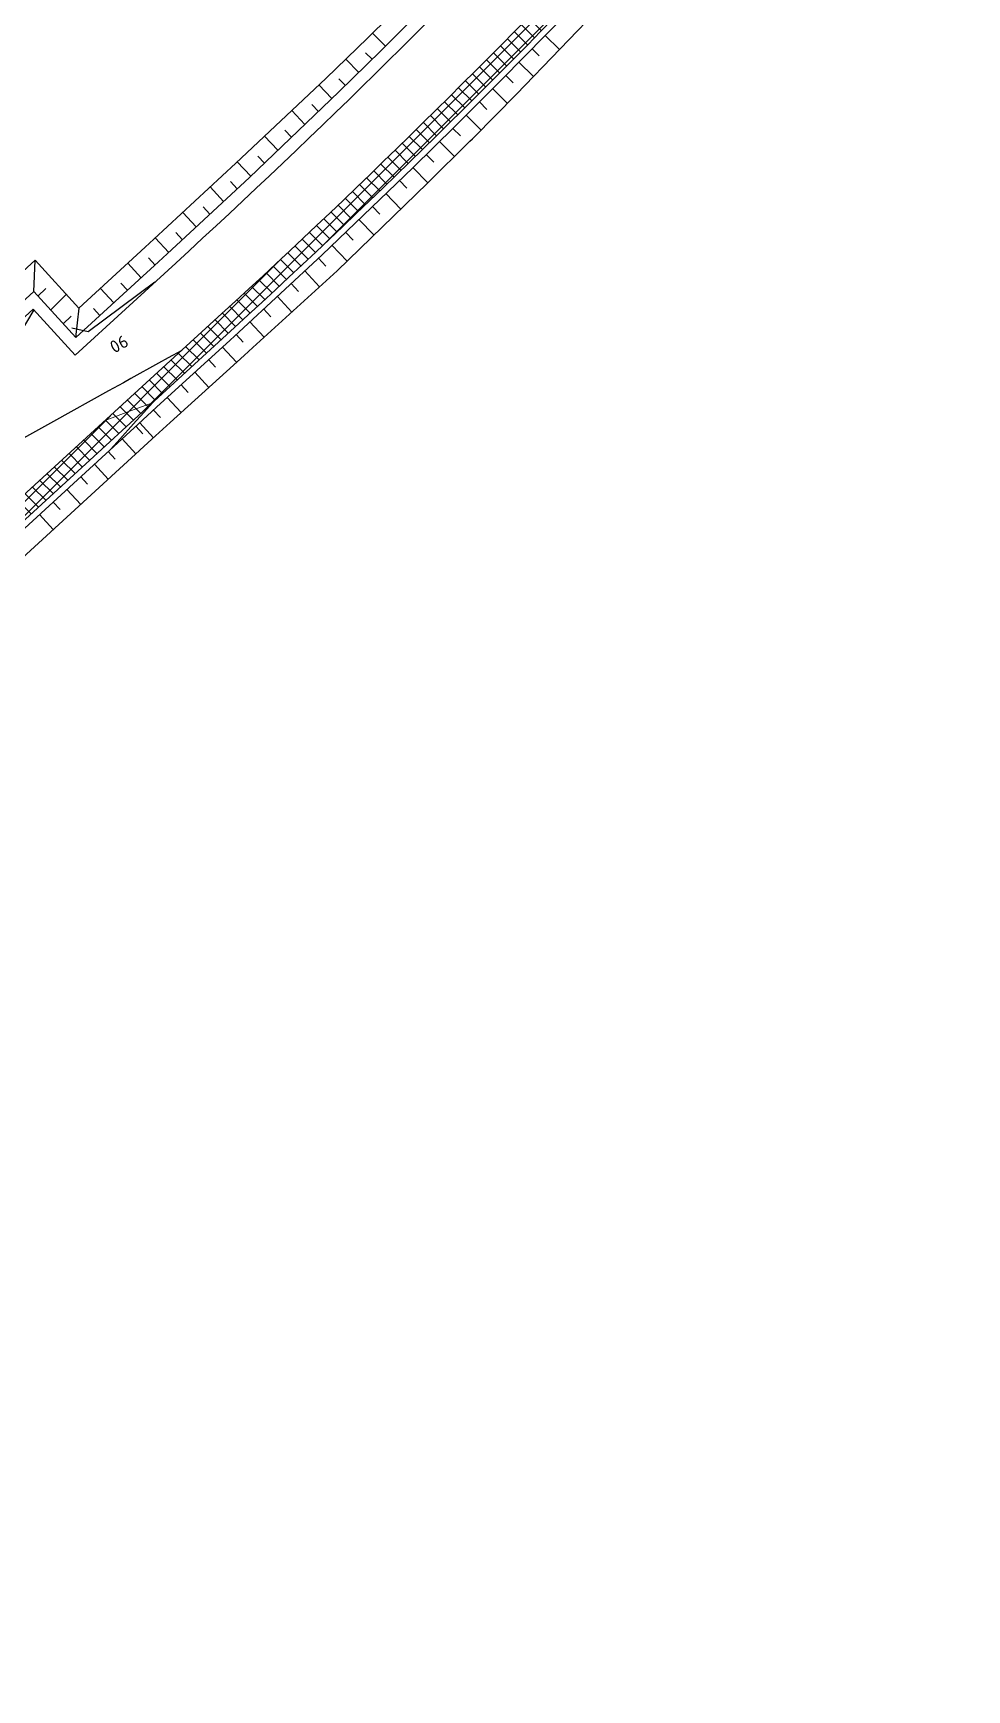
# Model space of a CAD drawing. Header units: metres. Extents: x 2306714 to 2308412, y 453204 to 454783.
# Drawn here: x 2306852 to 2306927, y 453242.9 to 453375.8 of the extents above; entities that cross this region are included whole.
import ezdxf
from ezdxf.enums import TextEntityAlignment as Align

# ---------------------------------------------------------------- set-up
doc = ezdxf.new("R2010")
doc.units = ezdxf.units.M
doc.layers.add('АД_серый', color=250, linetype='Continuous')
doc.layers.add('ВП АД', color=7, linetype='Continuous')
doc.layers.add('ГП_АД том 3.2.6', color=250, linetype='Continuous', lineweight=40)
doc.styles.add('ISOCPEUR.ttf', font='isocpeur.ttf')

# ---------------------------------------------------------------- blocks, each defined once
blk = doc.blocks.new('АД 3.2.6')
at = {"layer": 'АД_серый'}
h = blk.add_hatch(dxfattribs=at)
h.set_pattern_fill('ANSI37', color=256, scale=0.25)
h.set_pattern_definition([(45, (-2306965.942214189, -453205.9558217908), (-0.5612660075668221, 0.5612660075668221), []), (135, (-2306965.942214189, -453205.9558217908), (-0.5612660075668221, -0.5612660075668221), [])])
edge = h.paths.add_edge_path()
edge.add_line((1053.931858262978, 1206.085364604951), (1054.025428426452, 1208.204838068981))
edge.add_line((1054.025428426452, 1208.204838068981), (1018.62202177057, 1175.791896252776))
edge.add_line((1018.62202177057, 1175.791896252776), (966.9920535609126, 1128.523022957379))
edge.add_line((966.9920535609126, 1128.523022957379), (878.4835366290062, 1047.490668736223))
edge.add_line((878.4835366290062, 1047.490668736223), (841.6049879081548, 1013.727187810931))
edge.add_line((841.6049879081548, 1013.727187810931), (814.3148618540725, 988.7422119260882))
edge.add_line((814.3148618540725, 988.7422119260882), (777.4363131327555, 954.9787310006212))
edge.add_line((777.4363131327555, 954.9787310006212), (740.5577644109726, 921.2152500751544))
edge.add_line((740.5577644109726, 921.2152500751544), (666.8006669683381, 853.688288224279))
edge.add_line((666.8006669683381, 853.688288224279), (629.9221182465553, 819.9248072987538))
edge.add_line((629.9221182465553, 819.9248072987538), (593.0435695252381, 786.1613263734034))
edge.add_line((593.0435695252381, 786.1613263734034), (556.1650208039209, 752.3978454478784))
edge.add_line((556.1650208039209, 752.3978454478784), (292.4177803383209, 510.9288822882226))
edge.add_line((292.4177803383209, 510.9288822882226), (59.0611517210491, 297.2834880872979))
edge.add_arc((479.2476420179009, -161.6700198940816), 622.2499571043782, 132.4750910232818, 141.1317967697561)
edge.add_line((-5.230899143964052, 228.8111605360173), (-27.95818131137639, 200.6129245422199))
edge.add_arc((-516.7190344384871, 594.5455753061105), 627.7500337613743, 312.4752306833454, 321.13179661119204, ccw=False)
edge.add_line((-92.81738088419661, 131.5364036892424), (-212.2346827834844, 22.20554245897802))
edge.add_line((-212.2346827834844, 22.20554245897802), (-211.2217755680904, 21.09918854956049))
edge.add_line((-211.2217755680904, 21.09918854956049), (-91.80447366833687, 130.4300497798249))
edge.add_arc((-516.7190344450063, 594.5455753099523), 629.2500337688797, 312.4752306950525, 321.1317966232948)
edge.add_line((-26.79029394825921, 199.6716280389228), (-4.063011780846863, 227.869864032662))
edge.add_arc((479.2476419592276, -161.6700198383187), 620.7499570236596, 132.4750910105345, 141.1317967585854, ccw=False)
edge.add_line((60.07405624445528, 296.1771317132516), (293.4460430885665, 509.8365623930585))
edge.add_line((293.4460430885665, 509.8365623930585), (557.1779512828215, 751.2914607239654))
edge.add_line((557.1779512828215, 751.2914607239654), (594.0565019296482, 785.0549395463312))
edge.add_line((594.0565019296482, 785.0549395463312), (630.9350525764748, 818.8184183685224))
edge.add_line((630.9350525764748, 818.8184183685224), (667.8136032237671, 852.5818971908302))
edge.add_line((667.8136032237671, 852.5818971908302), (741.5707045174204, 920.1088548353292))
edge.add_line((741.5707045174204, 920.1088548353292), (778.4492551647127, 953.8723336576367))
edge.add_line((778.4492551647127, 953.8723336576367), (815.3278058115393, 987.6358124798862))
edge.add_line((815.3278058115393, 987.6358124798862), (842.6179332900792, 1012.620786808373))
edge.add_line((842.6179332900792, 1012.620786808373), (879.4964839369057, 1046.384265630448))
edge.add_line((879.4964839369057, 1046.384265630448), (968.0050054900348, 1127.416614804009))
edge.add_line((968.0050054900348, 1127.416614804009), (1019.634976395406, 1174.685485154914))
edge.add_line((1019.634976395406, 1174.685485154914), (1053.931858262978, 1206.085364604951))
for p, q in [((-79.70050535118207, 152.9961483579245, 144.4604645610183), (-80.73651609336957, 154.035088787612, 144.4604645610183)), ((-66.8828735393472, 153.8561833350104, 149.1817270848066), (-65.72512817801908, 152.722302719776, 149.1817270848066)), ((-81.84064206993207, 150.8938534360495, 144.4604645610183), (-82.88483152305706, 151.958672771987, 144.4604645610183)), ((-80.76971921836957, 151.944024334487, 144.4604645610183), (-81.28754148399456, 152.472100506362, 144.4604645610183)), ((-68.9819889110513, 151.7128861395758, 149.1817270848066), (-67.80724525870755, 150.5623581854743, 149.1817270848066)), ((-67.93243217887357, 152.7845337836188, 149.1817270848066), (-67.34930801810697, 152.2134316412848, 149.1817270848066)), ((-82.91168699180706, 149.8435604672995, 144.4604645610183), (-83.43805417930707, 150.3804257016745, 144.4604645610183)), ((-70.03154564322904, 150.6412384955329, 149.1817270848066), (-69.43992424430326, 150.0618107764166, 149.1817270848066)), ((-83.98895749961956, 148.7998592954245, 144.4604645610183), (-85.03729734336957, 149.894463787612, 144.4604645610183)), ((-71.08997345389798, 149.5783799139899, 149.1817270848066), (-69.91276169242337, 148.3977387396735, 149.1817270848066)), ((-86.15558347618207, 146.724786053237, 144.4604645610183), (-87.22101316368207, 147.8372128110495, 144.4604645610183)), ((-85.07220945274457, 147.762383709487, 144.4604645610183), (-85.60065183555707, 148.314141521987, 144.4604645610183)), ((-72.15217590751126, 148.5192654578131, 149.1817270848066), (-71.55989075126126, 147.9252541510504, 149.1817270848066)), ((-87.23883542930707, 145.6873104672995, 144.4604645610183), (-87.77582273399457, 146.247979412612, 144.4604645610183)), ((-74.2793006938882, 146.403777405445, 149.1817270848066), (-73.68520355643705, 145.7979195563239, 149.1817270848066)), ((-73.21437836112455, 147.4601490942878, 149.1817270848066), (-72.02244759025052, 146.264746948902, 149.1817270848066)), ((-88.32220945274457, 144.649834881362, 144.4604645610183), (-89.40472898399457, 145.7800839047995, 144.4604645610183)), ((-75.35030556144191, 145.3535645453376, 149.1817270848066), (-74.1571712535806, 144.1368077246588, 149.1817270848066)), ((-90.48883542930707, 142.5747616391745, 144.4604645610183), (-91.58832273399457, 143.722832928237, 144.4604645610183)), ((-89.40546140586957, 143.612237225112, 144.4604645610183), (-89.95099363243207, 144.181817303237, 144.4604645610183)), ((-76.42131042899562, 144.3033516852301, 149.1817270848066), (-75.82227325858548, 143.6924546210212, 149.1817270848066)), ((-77.49231720389798, 143.2531388251227, 149.1817270848066), (-76.28929901542142, 142.0263035742682, 149.1817270848066)), ((-92.68488035118207, 140.5310604672995, 144.4604645610183), (-93.76947507774457, 141.6985409360495, 144.4604645610183)), ((-91.58588132774457, 141.551934490737, 144.4604645610183), (-92.12775144493207, 142.135186443862, 144.4604645610183)), ((-79.6587352794595, 141.1778996436042, 149.1817270848066), (-78.45718193473294, 139.9233200995368, 149.1817270848066)), ((-78.57542801322415, 142.2154190985602, 149.1817270848066), (-77.97791481437162, 141.5915348975104, 149.1817270848066)), ((-94.88287839805707, 138.489190350112, 144.4604645610183), (-95.96918210899457, 139.658623943862, 144.4604645610183)), ((-93.78387937461956, 139.5100643735495, 144.4604645610183), (-94.32660398399457, 140.0942928891745, 144.4604645610183)), ((-80.74204063834623, 140.1403801886481, 149.1817270848066), (-80.13800239982083, 139.5096829382819, 149.1817270848066)), ((-81.82534790458158, 139.102860733692, 149.1817270848066), (-80.61074448050931, 137.8346541373175, 149.1817270848066)), ((-97.08087644493207, 136.447442303237, 144.4604645610183), (-98.16901121055707, 137.618829021987, 144.4604645610183)), ((-95.98187742149457, 137.4683163266745, 144.4604645610183), (-96.52545652305707, 138.0535214047995, 144.4604645610183)), ((-83.99196052970365, 137.0278208701056, 149.1817270848066), (-82.76430702628568, 135.7459881750983, 149.1817270848066)), ((-82.90865517081693, 138.0653403250617, 149.1817270848066), (-82.29808998527005, 137.4278309790534, 149.1817270848066)), ((-98.18646726524457, 135.4336483579245, 144.4604645610183), (-98.72443113243207, 136.0212948422995, 144.4604645610183)), ((-85.07945442618804, 135.9947398154181, 149.1817270848066), (-84.47463417472318, 135.3436491934699, 149.1817270848066)), ((-99.29279050743207, 134.4207089047995, 144.4604645610183), (-100.364811991807, 135.5916073422995, 144.4604645610183)), ((-86.17844582023099, 134.9738495795172, 149.1817270848066), (-84.98010445060208, 133.6838305441779, 149.1817270848066)), ((-101.5055590621195, 132.394952068862, 144.4604645610183), (-102.5692797652445, 133.5569393735495, 144.4604645610183)), ((-100.3991137496196, 133.407891521987, 144.4604645610183), (-100.9330492964946, 133.9910214047995, 144.4604645610183)), ((-87.27743816794828, 133.9529593436164, 149.1817270848066), (-86.6839160961099, 133.3140309302252, 149.1817270848066)), ((-104.5447611985728, 129.6125146778649), (-104.2905957894399, 131.9649002909427)), ((-102.611882304307, 131.3821346860495, 144.4604645610183), (-103.1417895308695, 131.960870037612, 144.4604645610183)), ((-89.47542095603421, 131.9111779181403, 149.1817270848066), (-88.89319706382229, 131.2844126669806, 149.1817270848066)), ((-88.37642956199124, 132.9320691077155, 149.1817270848066), (-87.20068359794097, 131.6663744894904, 149.1817270848066)), ((-90.5744133037515, 130.8902876822394, 149.1817270848066), (-89.42126369895414, 129.64891891164, 149.1817270848066)), ((-91.67478847922756, 129.8708980528754, 149.1817270848066), (-91.10833931388333, 129.2521908728522, 149.1817270848066)), ((-93.88749599875882, 127.8450835196418, 149.1817270848066), (-93.32700109900907, 127.2328794447821, 149.1817270848066)), ((-92.7811422389932, 128.85799054784, 149.1817270848066), (-91.65564871253446, 127.6286638228339, 149.1817270848066)), ((-94.9938502353616, 126.8321764914435, 149.1817270848066), (-93.877363209147, 125.6126869170111, 149.1817270848066)), ((-96.10020399512723, 125.8192689864081, 149.1817270848066), (-95.54421210708097, 125.2119837252539, 149.1817270848066)), ((-98.31291187228636, 123.793454691593, 149.1817270848066), (-97.76103389682248, 123.1906627265853, 149.1817270848066)), ((-97.20655799331143, 124.8063619582099, 149.1817270848066), (-96.09907746734098, 123.5967097131652, 149.1817270848066)), ((-99.72816578578202, 122.4977373817237, 149.3917390848062), (-99.17686955165118, 121.8955816962989, 149.3917390848062)), ((-99.41926575126126, 122.7805474249762, 149.1817270848066), (-98.31649232329802, 121.5760364977759, 149.1817270848066)), ((-100.8345195455476, 121.4848303535254, 149.3917390848062), (-99.73235241603106, 120.280980561045, 149.3917390848062)), ((-101.9408733053133, 120.4719233253272, 149.3917390848062), (-101.3900024099275, 119.8702311256202, 149.3917390848062)), ((-104.1535827321931, 118.4461092689307, 149.3917390848062), (-103.6031352682039, 117.8448805549415, 149.3917390848062)), ((-103.0472270650789, 119.459016297129, 149.3917390848062), (-101.9459087057039, 118.256093476084, 149.3917390848062)), ((-105.2599364919588, 117.4332022407325, 149.3917390848062), (-104.1594649953767, 116.2312063911231, 149.3917390848062)), ((-106.3662902517244, 116.4202952125342, 149.3917390848062), (-105.8162662191316, 115.8195280769141, 149.3917390848062)), ((-107.47264401149, 115.407388184336, 149.3917390848062), (-106.3730231923982, 114.2063193061622, 149.3917390848062))]:
    blk.add_line(p, q, dxfattribs=at)
blk.add_lwpolyline([(55.34704457176849, 301.3402634524973, 0.0377899780869484), (-9.513289302121848, 232.2626910593244), (-32.24056902993471, 204.0644530994468, -0.0377893671393395), (-96.53148475615308, 135.5931556561845), (-104.6063632094301, 128.1994078276911), (-107.9842982580885, 131.8865094924695), (-128.7475486239418, 112.8769648363814), (-125.3709528860636, 109.1888307583285), (-204.8840528661385, 36.39223800814944), (-211.2998696598225, 43.39847050030948), (-222.3637549383566, 33.26908155280398), (-212.2346827834844, 22.20554245897802), (-92.81738088419661, 131.5364036892424, 0.0377893671393395), (-27.95818131137639, 200.6129245422199), (-5.230899143964052, 228.8111605360173, -0.0377899780869484), (59.0611517210491, 297.2834880872979)], format="xyb", dxfattribs=at)
at = {"layer": 'АД_серый', "flags": 128}
blk.add_lwpolyline([(1344.156824226491, 1465.50419770315), (1278.693145704456, 1409.947746196005, 0.009403919801116), (1222.384035128168, 1360.308890916873), (1074.583919865545, 1224.99317454308), (1077.960209345445, 1221.305384331674), (1065.79028923111, 1210.163434573624), (1057.307330304291, 1202.397328182007), (1053.931858262978, 1206.085364604951), (60.07405624445528, 296.1771317132516, 0.0377899780869484), (-4.063011780846863, 227.869864032662), (-26.79029394825921, 199.6716280389228, -0.0377893671393395), (-91.80447366833687, 130.4300497798249), (-211.2217755680904, 21.09918854956049), (-212.2346826880239, 22.20554254652234)], format="xyb", dxfattribs=at)
at = {"layer": 'АД_серый', "linetype": 'Continuous', "flags": 128}
for points in [[(-99.54266748670489, 122.6675686511444), (-98.06826651049778, 124.0174363336409), (-92.16771232709289, 129.4196081495611), (-91.46684741275384, 130.0612754520843), (-84.78610421158373, 136.2672426273348), (-77.50925077870488, 143.2365334266797), (-74.10635466175154, 146.5733657482778), (-73.9128719959408, 146.7646162322489), (-73.79553043749183, 146.8806845761137), (-70.34483265783638, 150.3213568631909), (-63.29468390159309, 157.5198992606019), (-56.36060930928215, 164.8303178316564), (-49.5443839658983, 172.2507411488914), (-42.84775278856978, 179.7792696245597), (-39.54482193896547, 183.5834720949642), (-36.27243007766083, 187.4139759964891), (-29.82009908044711, 195.1529058215092)], [(-199.8195167891681, 30.860468460829), (-184.363871442154, 45.01067352545215), (-165.9246396194212, 61.89246045023901), (-147.6993028852157, 78.57841864676448), (-147.4854077962227, 78.77424737508409), (-147.3696030690335, 78.88027081167093), (-129.0461759730242, 95.65603429992917), (-126.8334681540727, 97.68184873089194), (-125.3590671778656, 99.0317164133885), (-124.3218906107358, 97.90033504698658), (-109.5085256998427, 111.3380671626655), (-98.4400035738945, 121.46317745751), (-96.96429345896468, 122.8116152253351), (-91.03972210967913, 128.1875541493646), (-90.33187925256787, 128.8215997527586), (-83.56389926047996, 134.970490484673), (-76.3107759365812, 142.0050434617442), (-72.91439845971763, 145.3669765345403), (-72.72129464987665, 145.5596520709805), (-72.60418328968808, 145.6765845552436), (-69.16826777206734, 149.150459159282), (-62.15722397016361, 156.423577217909)], [(-131.3594312639907, 114.2489374435972), (-120.8840348552912, 123.7630344578065), (-109.1250423970632, 134.612006961077), (-107.8193598752841, 135.8166351637337), (-104.3102724179625, 131.9863778267172), (-98.98464710405096, 136.8654455624637), (-98.28637814475223, 137.5099483119556), (-91.7073965263553, 143.6106923724874), (-84.49023355683312, 150.4098256257712), (-81.11468468653038, 153.6665573731879), (-80.92274610418826, 153.853243004065), (-80.80634040990844, 153.9665423334809), (-77.38297368446365, 157.3255971435574), (-70.38750765519217, 164.3562007543514), (-63.47744587995112, 171.4734301661374), (-56.75146502489224, 178.7654622895643), (-50.16999597521499, 186.188223578094), (-46.91181906266137, 189.9282326054526), (-43.68349772365763, 193.6941312999115), (-37.3166225948371, 201.3021408824716), (-33.96597343403846, 205.455098512175), (-31.07985438266769, 209.0643675637548)], [(-119.7231090893037, 122.4950064092409), (-107.9224716350436, 133.2993706877459), (-104.5445363265462, 129.6122692241915), (-97.90751988161355, 135.6889469693997), (-97.20665496727452, 136.3306142719229), (-90.61608456075191, 142.452816904406), (-83.43744987109676, 149.3280402614036), (-80.08048407128081, 152.6198339570546), (-79.88961292197926, 152.8085030529764), (-79.77385517209768, 152.92300477362), (-76.36973290797323, 156.3172368631349)], [(-125.3590671778656, 99.0317164133885), (-110.6069441498257, 112.5378212247742), (-99.54340505599976, 122.6668933796463)]]:
    blk.add_lwpolyline(points, dxfattribs=at)
at = {"layer": 'АД_серый', "flags": 128}
for points in [[(-107.9224716350436, 133.2993706876878), (-107.8151619262062, 135.8120529963635)], [(-107.5854125749319, 132.9335452902014), (-106.9572273343801, 133.5617305308115)], [(-106.5714387353509, 131.8260726655135), (-105.31473613251, 133.0827752686455)], [(-105.5574229559861, 130.7186419806676), (-104.9342938009649, 131.3417711358052)]]:
    blk.add_lwpolyline(points, dxfattribs=at)

msp = doc.modelspace()

# ---------------------------------------------------------------- linework, layer by layer
at = {"layer": 'ВП АД', "color": 5, "linetype": 'Continuous', "lineweight": 30, "elevation": 149, "flags": 128}
for points in [[(2306861.779175858, 453355.8118456375), (2306856.447693924, 453351.8285692703), (2306855.118348221, 453352.1266039382)], [(2306863.956666092, 453350.348405696), (2306862.860230546, 453349.7411669265), (2306862.082398514, 453349.3103807937), (2306859.873353104, 453348.0869310866), (2306859.274659256, 453347.7553270827), (2306858.074952225, 453347.0908983718), (2306853.648316483, 453344.6392382155), (2306845.399415116, 453340.0706346999), (2306845.214234452, 453339.9680956375), (2306845.114930253, 453339.9131029617), (2306844.579529862, 453339.6165941726), (2306843.340027909, 453338.9300707351), (2306843.675049881, 453339.4915941726), (2306844.077149491, 453340.1653612624), (2306844.359131913, 453340.6378954421), (2306844.395508866, 453340.6988695633), (2306848.039918046, 453346.8062304031), (2306852.101929764, 453353.6134813796)]]:
    msp.add_lwpolyline(points, dxfattribs=at)
at = {"layer": 'ВП АД', "color": 5, "linetype": 'Continuous', "lineweight": 20, "elevation": 149.1999969482422, "flags": 128}
msp.add_lwpolyline([(2306858.23883162, 453342.4019335281), (2306858.764466386, 453342.9895189772), (2306860.278748612, 453344.6823290359), (2306860.653443436, 453345.1012133133), (2306861.589051346, 453346.1470507155), (2306859.619507889, 453345.4038866531), (2306857.810242753, 453344.7211473952)], dxfattribs=at)

# ---------------------------------------------------------------- block references
at = {"layer": 'ГП_АД том 3.2.6'}
msp.add_blockref('АД 3.2.6', (2306959.993951246, 453221.759960641), dxfattribs=at)

# ---------------------------------------------------------------- texts
at = {"layer": 'ВП АД', "color": 5, "linetype": 'Continuous', "lineweight": 15, "style": 'ISOCPEUR.ttf'}
msp.add_text('90', height=1, rotation=208.9795277704583, dxfattribs=at).set_placement((2306858.913892936, 453350.8586359112, 148.8999938964844), align=Align.MIDDLE_CENTER)

doc.saveas('drawing.dxf')
